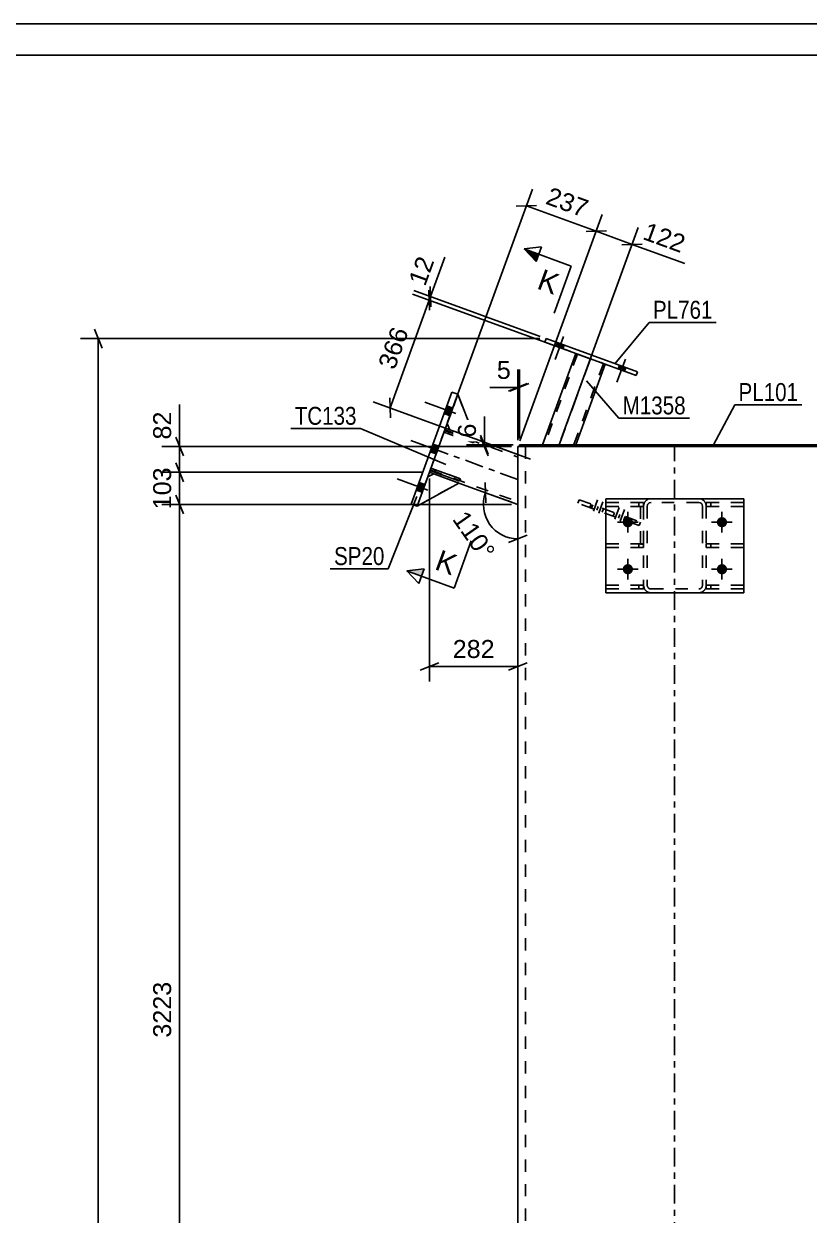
# Model space of a CAD drawing. Header units: millimetres. Extents: x 0 to 841, y 0 to 594.
# Drawn here: x 261.5 to 386.7, y 404 to 594 of the extents above; entities that cross this region are included whole.
import ezdxf

# ---------------------------------------------------------------- set-up
doc = ezdxf.new("R2010")
doc.units = ezdxf.units.MM
doc.linetypes.add('DXK_LINE_DOT2', pattern=[3.9198, 1.9599, -1.9599])
doc.linetypes.add('DXK_LINE_DOT3', pattern=[5.9187, 2.979, -0.9799, 0.9799, -0.9799])
doc.styles.add('Arial', font='ARIAL.TTF', dxfattribs={"height": 0.2})
doc.styles.add('Arial Narrow', font='ARIALN.TTF', dxfattribs={"height": 0.2})

# ---------------------------------------------------------------- blocks, each defined once
blk = doc.blocks.new('Unknown-284856987-1130')
at = {"color": 5, "linetype": 'Continuous'}
for p, q in [((841, 594), (0, 594)), ((836, 589), (5, 589))]:
    blk.add_line(p, q, dxfattribs=at)
blk = doc.blocks.new('Part-284856987-4813 - 4684')
at = {"color": 7, "linetype": 'DXK_LINE_DOT2'}
for p, q in [((329.03, 530.25), (330.74, 534.94)), ((330.74, 534.94), (333.47, 527.83)), ((329.48, 529.28), (329.03, 530.25)), ((333.47, 527.83), (329.48, 529.28))]:
    blk.add_line(p, q, dxfattribs=at)
blk = doc.blocks.new('Part-284856987-4752 - 4684')
at = {"color": 2, "linetype": 'Continuous'}
for p, q in [((340.3, 526.59), (340.3, 299.34)), ((340.3, 526.59), (340.55, 526.59)), ((341.68, 526.59), (342.7, 526.59)), ((342.7, 526.59), (388.92, 526.59))]:
    blk.add_line(p, q, dxfattribs=at)
at = {"color": 7, "linetype": 'DXK_LINE_DOT2'}
for p, q in [((340.48, 526.59), (341.68, 526.59)), ((341.5, 526.59), (341.5, 299.34))]:
    blk.add_line(p, q, dxfattribs=at)
at = {"color": 7, "linetype": 'DXK_LINE_DOT3'}
blk.add_line((365.3, 299.34), (365.3, 526.59), dxfattribs=at)
blk = doc.blocks.new('Part-284856987-4701 - 4684')
at = {"color": 7, "linetype": 'DXK_LINE_DOT2'}
for p, q in [((349.87, 517.55), (350.08, 518.11)), ((359.66, 513.98), (349.87, 517.55)), ((350.08, 518.11), (359.87, 514.55)), ((351.99, 517.41), (351.78, 516.85)), ((357.18, 514.88), (357.39, 515.45)), ((359.87, 514.55), (359.66, 513.98))]:
    blk.add_line(p, q, dxfattribs=at)
blk = doc.blocks.new('Part-284856987-4708 - 4684')
at = {"color": 2, "linetype": 'Continuous'}
for p, q in [((340.55, 526.89), (340.55, 526.59)), ((340.55, 526.89), (390.05, 526.89)), ((340.55, 526.59), (341.68, 526.59)), ((390.05, 526.59), (388.92, 526.59)), ((390.05, 526.89), (390.05, 526.59))]:
    blk.add_line(p, q, dxfattribs=at)
at = {"color": 7, "linetype": 'DXK_LINE_DOT2'}
blk.add_line((341.68, 526.59), (388.92, 526.59), dxfattribs=at)
blk = doc.blocks.new('Part-284856987-4709 - 4684')
at = {"color": 2, "linetype": 'Continuous'}
for p, q in [((344.8, 543.8), (344.59, 543.23)), ((344.8, 543.8), (359.36, 538.5)), ((344.59, 543.23), (359.16, 537.93)), ((359.36, 538.5), (359.16, 537.93))]:
    blk.add_line(p, q, dxfattribs=at)
blk = doc.blocks.new('Part-284856987-4712 - 4684')
at = {"color": 7, "linetype": 'DXK_LINE_DOT2'}
for p, q in [((360.34, 517.03), (359.84, 517.03)), ((359.84, 517.03), (359.84, 511.03)), ((360.34, 511.03), (360.34, 517.03)), ((359.84, 511.03), (360.34, 511.03))]:
    blk.add_line(p, q, dxfattribs=at)
blk = doc.blocks.new('Part-284856987-4727 - 4684')
at = {"color": 2, "linetype": 'Continuous'}
for p, q in [((349.53, 541.44), (344.23, 526.89)), ((354.22, 539.73), (349.55, 526.89))]:
    blk.add_line(p, q, dxfattribs=at)
at = {"color": 7, "linetype": 'DXK_LINE_DOT2'}
for p, q in [((349.53, 541.44), (349.53, 541.44)), ((349.53, 541.44), (349.53, 541.44)), ((349.53, 541.44), (349.53, 541.44)), ((349.57, 541.43), (349.53, 541.44)), ((349.53, 541.44), (349.57, 541.43)), ((349.69, 541.38), (349.57, 541.43)), ((349.57, 541.43), (349.69, 541.38)), ((349.81, 541.34), (344.55, 526.89)), ((353.94, 539.83), (349.23, 526.89)), ((349.83, 541.33), (349.69, 541.38)), ((349.69, 541.38), (349.87, 541.32)), ((349.81, 541.34), (349.81, 541.34)), ((349.81, 541.34), (349.83, 541.33)), ((349.83, 541.33), (349.81, 541.34)), ((349.83, 541.33), (353.94, 539.83)), ((349.83, 541.33), (349.89, 541.31)), ((349.89, 541.31), (349.83, 541.33)), ((349.87, 541.32), (353.88, 539.86)), ((349.89, 541.31), (353.77, 539.9)), ((349.89, 541.31), (349.98, 541.28)), ((349.98, 541.28), (353.86, 539.86)), ((353.86, 539.86), (353.77, 539.9)), ((353.86, 539.86), (353.92, 539.84)), ((353.92, 539.84), (353.86, 539.86)), ((353.88, 539.86), (354.06, 539.79)), ((353.92, 539.84), (353.94, 539.83)), ((353.94, 539.83), (353.92, 539.84)), ((353.94, 539.83), (353.94, 539.83)), ((354.06, 539.79), (353.94, 539.83)), ((354.06, 539.79), (354.18, 539.75)), ((354.18, 539.75), (354.06, 539.79)), ((354.18, 539.75), (354.22, 539.73)), ((354.22, 539.73), (354.18, 539.75)), ((354.22, 539.73), (354.22, 539.73)), ((354.22, 539.73), (354.22, 539.73)), ((354.22, 539.73), (354.22, 539.73)), ((344.23, 526.89), (349.55, 526.89))]:
    blk.add_line(p, q, dxfattribs=at)
at = {"color": 7, "linetype": 'DXK_LINE_DOT3'}
blk.add_line((351.88, 540.59), (346.89, 526.89), dxfattribs=at)
blk = doc.blocks.new('Part-284856987-4728 - 4684')
at = {"color": 7, "linetype": 'DXK_LINE_DOT2'}
for p, q in [((360.34, 517.65), (354.34, 517.65)), ((354.34, 517.65), (354.34, 517.05)), ((354.34, 517.05), (360.34, 517.05)), ((359.59, 517.05), (359.59, 517.65)), ((360.34, 517.05), (360.34, 517.65))]:
    blk.add_line(p, q, dxfattribs=at)
blk = doc.blocks.new('Part-284856987-4729 - 4684')
at = {"color": 7, "linetype": 'DXK_LINE_DOT2'}
for p, q in [((376.34, 504.5), (370.34, 504.5)), ((370.34, 504.5), (370.34, 503.9)), ((370.34, 503.9), (376.34, 503.9)), ((371.09, 503.9), (371.09, 504.5)), ((376.34, 503.9), (376.34, 504.5))]:
    blk.add_line(p, q, dxfattribs=at)
blk = doc.blocks.new('Part-284856987-4730 - 4684')
at = {"color": 7, "linetype": 'DXK_LINE_DOT2'}
for p, q in [((376.34, 511.08), (370.34, 511.08)), ((370.34, 511.08), (370.34, 510.48)), ((371.09, 510.48), (371.09, 511.08)), ((376.34, 510.48), (376.34, 511.08)), ((370.34, 510.48), (376.34, 510.48))]:
    blk.add_line(p, q, dxfattribs=at)
blk = doc.blocks.new('Part-284856987-4736 - 4684')
at = {"color": 7, "linetype": 'DXK_LINE_DOT2'}
for p, q in [((354.34, 504.5), (360.34, 504.5)), ((354.34, 503.9), (354.34, 504.5)), ((360.34, 503.9), (354.34, 503.9)), ((359.59, 503.9), (359.59, 504.5)), ((360.34, 504.5), (360.34, 503.9))]:
    blk.add_line(p, q, dxfattribs=at)
blk = doc.blocks.new('Part-284856987-4737 - 4684')
at = {"color": 7, "linetype": 'DXK_LINE_DOT2'}
for p, q in [((354.34, 511.08), (360.34, 511.08)), ((354.34, 510.48), (354.34, 511.08)), ((359.59, 510.48), (359.59, 511.08)), ((360.34, 511.08), (360.34, 510.48)), ((360.34, 510.48), (354.34, 510.48))]:
    blk.add_line(p, q, dxfattribs=at)
blk = doc.blocks.new('Part-284856987-4738 - 4684')
at = {"color": 7, "linetype": 'DXK_LINE_DOT2'}
for p, q in [((354.34, 517.65), (360.34, 517.65)), ((354.34, 517.05), (354.34, 517.65)), ((360.34, 517.05), (354.34, 517.05)), ((359.59, 517.05), (359.59, 517.65)), ((360.34, 517.65), (360.34, 517.05))]:
    blk.add_line(p, q, dxfattribs=at)
blk = doc.blocks.new('Part-284856987-4868 - 4684')
at = {"color": 7, "linetype": 'DXK_LINE_DOT2'}
for p, q in [((325.95, 521.79), (324.24, 517.09)), ((324.24, 517.09), (330.9, 520.78)), ((326.91, 522.24), (325.95, 521.79)), ((330.9, 520.78), (326.91, 522.24))]:
    blk.add_line(p, q, dxfattribs=at)
blk = doc.blocks.new('Part-284856987-4739 - 4684')
at = {"color": 7, "linetype": 'DXK_LINE_DOT2'}
for p, q in [((370.34, 503.9), (370.34, 504.5)), ((370.34, 504.5), (376.34, 504.5)), ((376.34, 503.9), (370.34, 503.9)), ((371.09, 503.9), (371.09, 504.5)), ((376.34, 504.5), (376.34, 503.9))]:
    blk.add_line(p, q, dxfattribs=at)
blk = doc.blocks.new('Part-284856987-4740 - 4684')
at = {"color": 7, "linetype": 'DXK_LINE_DOT2'}
for p, q in [((370.34, 510.48), (370.34, 511.08)), ((370.34, 511.08), (376.34, 511.08)), ((371.09, 510.48), (371.09, 511.08)), ((376.34, 511.08), (376.34, 510.48)), ((376.34, 510.48), (370.34, 510.48))]:
    blk.add_line(p, q, dxfattribs=at)
blk = doc.blocks.new('Part-284856987-4741 - 4684')
at = {"color": 7, "linetype": 'DXK_LINE_DOT2'}
for p, q in [((360.34, 504.5), (354.34, 504.5)), ((354.34, 504.5), (354.34, 503.9)), ((354.34, 503.9), (360.34, 503.9)), ((359.59, 503.9), (359.59, 504.5)), ((360.34, 503.9), (360.34, 504.5))]:
    blk.add_line(p, q, dxfattribs=at)
blk = doc.blocks.new('Part-284856987-4742 - 4684')
at = {"color": 7, "linetype": 'DXK_LINE_DOT2'}
for p, q in [((360.34, 511.08), (354.34, 511.08)), ((354.34, 511.08), (354.34, 510.48)), ((359.59, 510.48), (359.59, 511.08)), ((360.34, 510.48), (360.34, 511.08)), ((354.34, 510.48), (360.34, 510.48))]:
    blk.add_line(p, q, dxfattribs=at)
blk = doc.blocks.new('Part-284856987-4781 - 4684')
at = {"color": 2, "linetype": 'Continuous'}
for p, q in [((323.3, 517.43), (329.8, 535.29)), ((330.74, 534.94), (324.24, 517.09)), ((329.8, 535.29), (330.74, 534.94)), ((324.24, 517.09), (323.3, 517.43))]:
    blk.add_line(p, q, dxfattribs=at)
blk = doc.blocks.new('Part-284856987-4814 - 4684')
at = {"color": 7, "linetype": 'DXK_LINE_DOT2'}
blk.add_line((330.74, 534.94), (329.03, 530.25), dxfattribs=at)
at = {"color": 2, "linetype": 'Continuous'}
for p, q in [((330.74, 534.94), (333.47, 527.83)), ((329.48, 529.28), (329.03, 530.25)), ((333.47, 527.83), (329.48, 529.28))]:
    blk.add_line(p, q, dxfattribs=at)
blk = doc.blocks.new('Part-284856987-4815 - 4684')
at = {"color": 7, "linetype": 'DXK_LINE_DOT2'}
for p, q in [((326.45, 523.15), (326.31, 522.78)), ((326.31, 522.78), (331.01, 521.06)), ((331.14, 521.44), (326.45, 523.15)), ((327.15, 522.89), (327.01, 522.52)), ((331.01, 521.06), (331.14, 521.44))]:
    blk.add_line(p, q, dxfattribs=at)
blk = doc.blocks.new('Part-284856987-4816 - 4684')
at = {"color": 7, "linetype": 'DXK_LINE_DOT2'}
for p, q in [((328.67, 529.26), (328.53, 528.88)), ((328.53, 528.88), (333.23, 527.17)), ((333.37, 527.55), (328.67, 529.26)), ((329.37, 529), (329.24, 528.63)), ((333.23, 527.17), (333.37, 527.55))]:
    blk.add_line(p, q, dxfattribs=at)
blk = doc.blocks.new('Part-284856987-4817 - 4684')
at = {"color": 2, "linetype": 'Continuous'}
for p, q in [((326.31, 522.78), (326.45, 523.15)), ((331.01, 521.06), (326.31, 522.78)), ((326.45, 523.15), (331.14, 521.44)), ((331.14, 521.44), (331.01, 521.06))]:
    blk.add_line(p, q, dxfattribs=at)
at = {"color": 7, "linetype": 'DXK_LINE_DOT2'}
blk.add_line((327.01, 522.52), (327.15, 522.89), dxfattribs=at)
blk = doc.blocks.new('Part-284856987-4818 - 4684')
at = {"color": 2, "linetype": 'Continuous'}
for p, q in [((328.53, 528.88), (328.67, 529.26)), ((333.23, 527.17), (328.53, 528.88)), ((328.67, 529.26), (333.37, 527.55)), ((333.37, 527.55), (333.23, 527.17))]:
    blk.add_line(p, q, dxfattribs=at)
at = {"color": 7, "linetype": 'DXK_LINE_DOT2'}
blk.add_line((329.24, 528.63), (329.37, 529), dxfattribs=at)
blk = doc.blocks.new('Bolt-284856987-4820 - 4684')
at = {"linetype": 'Continuous'}
for points in [[(347.66, 542.75), (346.63, 543.13), (346.42, 542.57), (347.46, 542.19)], [(357.53, 539.16), (356.5, 539.54), (356.29, 538.98), (357.32, 538.6)]]:
    blk.add_hatch(color=1, dxfattribs=at).paths.add_polyline_path(points)
at = {"color": 1, "linetype": 'Continuous'}
for p, q in [((347.57, 544.12), (346.24, 540.45)), ((346.63, 543.13), (346.42, 542.57)), ((347.66, 542.75), (347.46, 542.19)), ((357.44, 540.53), (356.11, 536.86)), ((356.5, 539.54), (356.29, 538.98)), ((357.53, 539.16), (357.32, 538.6))]:
    blk.add_line(p, q, dxfattribs=at)
blk = doc.blocks.new('Bolt-284856987-4822 - 4684')
at = {"linetype": 'Continuous'}
for points in [[(347.66, 542.75), (346.63, 543.13), (346.42, 542.57), (347.46, 542.19)], [(357.53, 539.16), (356.5, 539.54), (356.29, 538.98), (357.32, 538.6)]]:
    blk.add_hatch(color=1, dxfattribs=at).paths.add_polyline_path(points)
at = {"color": 1, "linetype": 'Continuous'}
for p, q in [((347.57, 544.12), (346.24, 540.45)), ((346.63, 543.13), (346.42, 542.57)), ((347.66, 542.75), (347.46, 542.19)), ((357.44, 540.53), (356.11, 536.86)), ((356.5, 539.54), (356.29, 538.98)), ((357.53, 539.16), (357.32, 538.6))]:
    blk.add_line(p, q, dxfattribs=at)
blk = doc.blocks.new('Bolt-284856987-4823 - 4684')
at = {"color": 1, "linetype": 'DXK_LINE_DOT2'}
for p, q in [((353.01, 518.11), (351.73, 514.58)), ((352.25, 517.32), (352.04, 516.76)), ((353.86, 517.8), (352.58, 514.27)), ((353.1, 517.01), (352.89, 516.45)), ((353.09, 517.01), (352.89, 516.45)), ((356.46, 516.85), (355.17, 513.33)), ((353.94, 516.7), (353.74, 516.14)), ((355.69, 516.07), (355.49, 515.5)), ((357.31, 516.54), (356.02, 513.02)), ((356.54, 515.76), (356.33, 515.19)), ((356.54, 515.76), (356.34, 515.19)), ((357.39, 515.45), (357.18, 514.89))]:
    blk.add_line(p, q, dxfattribs=at)
blk = doc.blocks.new('Bolt-284856987-4825 - 4684')
at = {"color": 1, "linetype": 'Continuous'}
for p, q in [((357.84, 516.18), (357.84, 515.08)), ((372.84, 516.18), (372.84, 515.08)), ((356.19, 514.53), (357.29, 514.53)), ((357.84, 512.88), (357.84, 513.97)), ((359.49, 514.53), (358.39, 514.53)), ((371.19, 514.53), (372.29, 514.53)), ((372.84, 512.88), (372.84, 513.97)), ((374.49, 514.53), (373.39, 514.53)), ((357.84, 508.68), (357.84, 507.58)), ((372.84, 508.68), (372.84, 507.58)), ((356.19, 507.03), (357.29, 507.03)), ((357.84, 505.38), (357.84, 506.47)), ((359.49, 507.03), (358.39, 507.03)), ((371.19, 507.03), (372.29, 507.03)), ((372.84, 505.38), (372.84, 506.47)), ((374.49, 507.03), (373.39, 507.03))]:
    blk.add_line(p, q, dxfattribs=at)
blk = doc.blocks.new('Bolt-284856987-4828 - 4684')
at = {"linetype": 'Continuous'}
for points in [[(329.49, 531.51), (329.93, 532.74), (328.99, 533.08), (328.55, 531.86)], [(329.49, 531.51), (329.93, 532.74), (328.99, 533.08), (328.55, 531.86)], [(329.49, 531.51), (329.93, 532.74), (328.99, 533.08), (328.55, 531.86)], [(327.27, 525.41), (327.71, 526.63), (326.77, 526.97), (326.33, 525.75)], [(327.27, 525.41), (327.71, 526.63), (326.77, 526.97), (326.33, 525.75)], [(325.04, 519.3), (325.49, 520.52), (324.55, 520.86), (324.1, 519.64)], [(325.04, 519.3), (325.49, 520.52), (324.55, 520.86), (324.1, 519.64)], [(325.04, 519.3), (325.49, 520.52), (324.55, 520.86), (324.1, 519.64)]]:
    blk.add_hatch(color=1, dxfattribs=at).paths.add_polyline_path(points)
at = {"color": 1, "linetype": 'Continuous'}
for p, q in [((330.42, 531.87), (325.48, 533.66)), ((330.42, 531.87), (325.48, 533.66)), ((330.42, 531.87), (325.48, 533.66)), ((329.93, 532.74), (328.99, 533.08)), ((329.93, 532.74), (328.99, 533.08)), ((329.93, 532.74), (328.99, 533.08)), ((329.49, 531.51), (328.55, 531.86)), ((329.49, 531.51), (328.55, 531.86)), ((329.49, 531.51), (328.55, 531.86)), ((328.19, 525.76), (323.26, 527.56)), ((328.19, 525.76), (323.26, 527.56)), ((327.71, 526.63), (326.77, 526.97)), ((327.71, 526.63), (326.77, 526.97)), ((327.27, 525.41), (326.33, 525.75)), ((327.27, 525.41), (326.33, 525.75)), ((325.97, 519.65), (321.04, 521.45)), ((325.97, 519.65), (321.04, 521.45)), ((325.97, 519.65), (321.04, 521.45)), ((325.49, 520.52), (324.55, 520.86)), ((325.49, 520.52), (324.55, 520.86)), ((325.49, 520.52), (324.55, 520.86)), ((325.04, 519.3), (324.1, 519.64)), ((325.04, 519.3), (324.1, 519.64)), ((325.04, 519.3), (324.1, 519.64))]:
    blk.add_line(p, q, dxfattribs=at)
blk = doc.blocks.new('Bolt-284856987-4835 - 4684')
at = {"linetype": 'Continuous'}
for points in [[(357.02, 514.53, -1), (358.67, 514.53, -1)], [(372.02, 514.53, -1), (373.67, 514.53, -1)], [(357.02, 507.03, -1), (358.67, 507.03, -1)], [(372.02, 507.03, -1), (373.67, 507.03, -1)]]:
    blk.add_hatch(color=1, dxfattribs=at).paths.add_polyline_path(points)
at = {"color": 1, "linetype": 'Continuous'}
for p, q in [((357.84, 512.88), (357.84, 516.18)), ((372.84, 512.88), (372.84, 516.18)), ((356.19, 514.53), (359.49, 514.53)), ((371.19, 514.53), (374.49, 514.53)), ((357.84, 505.38), (357.84, 508.68)), ((372.84, 505.38), (372.84, 508.68)), ((356.19, 507.03), (359.49, 507.03)), ((371.19, 507.03), (374.49, 507.03))]:
    blk.add_line(p, q, dxfattribs=at)
blk = doc.blocks.new('Part-284856987-4844 - 4684')
at = {"color": 7, "linetype": 'DXK_LINE_DOT2'}
for p, q in [((354.34, 503.28), (354.34, 518.28)), ((376.34, 518.28), (354.34, 518.28)), ((376.34, 503.28), (376.34, 518.28)), ((376.34, 503.28), (354.34, 503.28))]:
    blk.add_line(p, q, dxfattribs=at)
blk = doc.blocks.new('Part-284856987-4845 - 4684')
at = {"color": 7, "linetype": 'DXK_LINE_DOT2'}
for p, q in [((360.43, 517.53), (360.34, 517.08)), ((360.34, 517.08), (360.43, 517.53)), ((360.34, 517.08), (360.34, 504.48)), ((360.94, 517.08), (360.99, 517.3)), ((360.99, 517.3), (360.94, 517.08)), ((360.94, 517.08), (360.94, 504.48)), ((361.54, 518.28), (361.08, 518.18)), ((361.08, 518.18), (361.54, 518.28)), ((361.31, 517.63), (361.54, 517.68)), ((361.54, 517.68), (361.31, 517.63)), ((369.14, 518.28), (361.54, 518.28)), ((369.14, 517.68), (361.54, 517.68)), ((369.6, 518.18), (369.14, 518.28)), ((369.14, 518.28), (369.6, 518.18)), ((369.14, 517.68), (369.37, 517.63)), ((369.37, 517.63), (369.14, 517.68)), ((369.7, 517.3), (369.74, 517.08)), ((369.74, 517.08), (369.7, 517.3)), ((369.74, 517.08), (369.74, 504.48)), ((370.34, 517.08), (370.25, 517.53)), ((370.25, 517.53), (370.34, 517.08)), ((370.34, 517.08), (370.34, 504.48)), ((360.34, 504.48), (360.43, 504.02)), ((360.43, 504.02), (360.34, 504.48)), ((360.99, 504.25), (360.94, 504.48)), ((360.94, 504.48), (360.99, 504.25)), ((361.54, 503.88), (361.31, 503.92)), ((361.31, 503.92), (361.54, 503.88)), ((361.54, 503.88), (369.14, 503.88)), ((369.37, 503.92), (369.14, 503.88)), ((369.14, 503.88), (369.37, 503.92)), ((369.74, 504.48), (369.7, 504.25)), ((369.7, 504.25), (369.74, 504.48)), ((370.25, 504.02), (370.34, 504.48)), ((370.34, 504.48), (370.25, 504.02)), ((361.08, 503.37), (361.54, 503.28)), ((361.54, 503.28), (361.08, 503.37)), ((369.14, 503.28), (361.54, 503.28)), ((369.14, 503.28), (369.6, 503.37)), ((369.6, 503.37), (369.14, 503.28))]:
    blk.add_line(p, q, dxfattribs=at)
at = {"color": 7, "linetype": 'DXK_LINE_DOT3'}
blk.add_line((365.34, 510.78), (365.34, 510.78), dxfattribs=at)
at = {"color": 7, "linetype": 'DXK_LINE_DOT2'}
for centre, radius, start, end in [((361.54, 517.08), 1.2, 112.5, 157.5), ((361.54, 517.08), 1.2, 112.5, 157.5), ((361.54, 517.08), 0.6, 112.5, 157.5), ((361.54, 517.08), 0.6, 112.5, 157.5), ((369.14, 517.08), 0.6, 22.5, 67.5), ((369.14, 517.08), 0.6, 22.5, 67.5), ((369.14, 517.08), 1.2, 22.5, 67.5), ((369.14, 517.08), 1.2, 22.5, 67.5), ((361.54, 504.48), 1.2, 202.5, 247.5), ((361.54, 504.48), 1.2, 202.5, 247.5), ((361.54, 504.48), 0.6, 202.5, 247.5), ((361.54, 504.48), 0.6, 202.5, 247.5), ((369.14, 504.48), 0.6, 292.5, 337.5), ((369.14, 504.48), 0.6, 292.5, 337.5), ((369.14, 504.48), 1.2, 292.5, 337.5), ((369.14, 504.48), 1.2, 292.5, 337.5)]:
    blk.add_arc(centre, radius, start, end, dxfattribs=at)
blk = doc.blocks.new('Part-284856987-4851 - 4684')
at = {"color": 7, "linetype": 'DXK_LINE_DOT2'}
for p, q in [((328.77, 529.54), (326.21, 522.49)), ((328.63, 529.16), (340.3, 524.92)), ((329.48, 529.28), (333.47, 527.83)), ((340.3, 525.34), (340.3, 517.36)), ((326.34, 522.87), (340.3, 517.79)), ((326.91, 522.24), (330.9, 520.78))]:
    blk.add_line(p, q, dxfattribs=at)
at = {"color": 2, "linetype": 'Continuous'}
for p, q in [((328.77, 529.54), (329.48, 529.28)), ((333.47, 527.83), (340.3, 525.34)), ((326.21, 522.49), (326.91, 522.24)), ((330.9, 520.78), (340.3, 517.36))]:
    blk.add_line(p, q, dxfattribs=at)
at = {"color": 7, "linetype": 'DXK_LINE_DOT3'}
blk.add_line((340.3, 521.35), (327.49, 526.02), dxfattribs=at)
blk = doc.blocks.new('Part-284856987-4862 - 4684')
at = {"color": 7, "linetype": 'DXK_LINE_DOT2'}
for p, q in [((360.43, 517.53), (360.34, 517.08)), ((360.34, 517.08), (360.43, 517.53)), ((360.34, 517.08), (360.34, 504.48)), ((360.94, 517.08), (360.99, 517.3)), ((360.99, 517.3), (360.94, 517.08)), ((360.94, 517.08), (360.94, 504.48)), ((361.54, 518.28), (361.08, 518.18)), ((361.08, 518.18), (361.54, 518.28)), ((361.31, 517.63), (361.54, 517.68)), ((361.54, 517.68), (361.31, 517.63)), ((369.14, 518.28), (361.54, 518.28)), ((369.14, 517.68), (361.54, 517.68)), ((369.6, 518.18), (369.14, 518.28)), ((369.14, 518.28), (369.6, 518.18)), ((369.14, 517.68), (369.37, 517.63)), ((369.37, 517.63), (369.14, 517.68)), ((369.7, 517.3), (369.74, 517.08)), ((369.74, 517.08), (369.7, 517.3)), ((369.74, 517.08), (369.74, 504.48)), ((370.34, 517.08), (370.25, 517.53)), ((370.25, 517.53), (370.34, 517.08)), ((370.34, 517.08), (370.34, 504.48)), ((360.34, 504.48), (360.43, 504.02)), ((360.43, 504.02), (360.34, 504.48)), ((360.99, 504.25), (360.94, 504.48)), ((360.94, 504.48), (360.99, 504.25)), ((361.54, 503.88), (361.31, 503.92)), ((361.31, 503.92), (361.54, 503.88)), ((361.54, 503.88), (369.14, 503.88)), ((369.37, 503.92), (369.14, 503.88)), ((369.14, 503.88), (369.37, 503.92)), ((369.74, 504.48), (369.7, 504.25)), ((369.7, 504.25), (369.74, 504.48)), ((370.25, 504.02), (370.34, 504.48)), ((370.34, 504.48), (370.25, 504.02)), ((361.08, 503.37), (361.54, 503.28)), ((361.54, 503.28), (361.08, 503.37)), ((369.14, 503.28), (361.54, 503.28)), ((369.14, 503.28), (369.6, 503.37)), ((369.6, 503.37), (369.14, 503.28))]:
    blk.add_line(p, q, dxfattribs=at)
at = {"color": 7, "linetype": 'DXK_LINE_DOT3'}
blk.add_line((365.34, 510.78), (365.34, 510.78), dxfattribs=at)
at = {"color": 7, "linetype": 'DXK_LINE_DOT2'}
for centre, radius, start, end in [((361.54, 517.08), 1.2, 112.5, 157.5), ((361.54, 517.08), 1.2, 112.5, 157.5), ((361.54, 517.08), 0.6, 112.5, 157.5), ((361.54, 517.08), 0.6, 112.5, 157.5), ((369.14, 517.08), 0.6, 22.5, 67.5), ((369.14, 517.08), 0.6, 22.5, 67.5), ((369.14, 517.08), 1.2, 22.5, 67.5), ((369.14, 517.08), 1.2, 22.5, 67.5), ((361.54, 504.48), 1.2, 202.5, 247.5), ((361.54, 504.48), 1.2, 202.5, 247.5), ((361.54, 504.48), 0.6, 202.5, 247.5), ((361.54, 504.48), 0.6, 202.5, 247.5), ((369.14, 504.48), 0.6, 292.5, 337.5), ((369.14, 504.48), 0.6, 292.5, 337.5), ((369.14, 504.48), 1.2, 292.5, 337.5), ((369.14, 504.48), 1.2, 292.5, 337.5)]:
    blk.add_arc(centre, radius, start, end, dxfattribs=at)
blk = doc.blocks.new('Part-284856987-4864 - 4684')
at = {"color": 2, "linetype": 'Continuous'}
for p, q in [((354.34, 503.28), (354.34, 518.28)), ((354.34, 518.28), (376.34, 518.28)), ((376.34, 518.28), (376.34, 503.28)), ((376.34, 503.28), (354.34, 503.28))]:
    blk.add_line(p, q, dxfattribs=at)
blk = doc.blocks.new('Part-284856987-4866 - 4684')
at = {"color": 7, "linetype": 'DXK_LINE_DOT2'}
for p, q in [((370.34, 517.05), (370.34, 517.65)), ((370.34, 517.65), (376.34, 517.65)), ((376.34, 517.05), (370.34, 517.05)), ((371.09, 517.05), (371.09, 517.65)), ((376.34, 517.65), (376.34, 517.05))]:
    blk.add_line(p, q, dxfattribs=at)
blk = doc.blocks.new('Part-284856987-4867 - 4684')
at = {"color": 7, "linetype": 'DXK_LINE_DOT2'}
for p, q in [((376.34, 517.65), (370.34, 517.65)), ((370.34, 517.65), (370.34, 517.05)), ((370.34, 517.05), (376.34, 517.05)), ((371.09, 517.05), (371.09, 517.65)), ((376.34, 517.05), (376.34, 517.65))]:
    blk.add_line(p, q, dxfattribs=at)
blk = doc.blocks.new('Part-284856987-4869 - 4684')
at = {"color": 7, "linetype": 'DXK_LINE_DOT2'}
blk.add_line((325.95, 521.79), (324.24, 517.09), dxfattribs=at)
at = {"color": 2, "linetype": 'Continuous'}
for p, q in [((330.9, 520.78), (324.24, 517.09)), ((326.91, 522.24), (325.95, 521.79)), ((330.9, 520.78), (326.91, 522.24))]:
    blk.add_line(p, q, dxfattribs=at)
blk = doc.blocks.new('StraightDimension-284856987-12629 - 4684')
at = {"color": 7, "linetype": 'Continuous'}
for p, q in [((329.11, 530.48), (342.64, 567.64)), ((340.05, 564.92), (343.28, 565.02)), ((341.67, 564.97), (352.79, 560.92)), ((340.64, 527.53), (353.77, 563.59)), ((354.41, 560.97), (351.18, 560.86))]:
    blk.add_line(p, q, dxfattribs=at)
at = {"color": 0}
blk.add_wipeout([(351.18, 562.3), (352.62, 566.25), (345.22, 568.94), (343.79, 564.99)], dxfattribs=at)
at = {"color": 3, "style": 'Arial'}
blk.add_text('237', height=2.865, rotation=-20.002, dxfattribs=at).set_placement((344.56, 565.35))
blk = doc.blocks.new('StraightDimension-284856987-4948 - 4684')
at = {"color": 7, "linetype": 'Continuous'}
for p, q in [((334.37, 528.39), (335.57, 525.39)), ((339.55, 526.89), (332.12, 526.89)), ((339.3, 526.59), (332.12, 526.59)), ((335.57, 525.09), (334.37, 528.09)), ((334.97, 526.59), (334.97, 526.89))]:
    blk.add_line(p, q, dxfattribs=at)
at = {"color": 0}
blk.add_wipeout([(334.22, 530.84), (330.02, 530.84), (330.02, 527.42), (334.22, 527.42)], dxfattribs=at)
at = {"color": 7, "linetype": 'Continuous'}
blk.add_line((334.97, 526.89), (334.97, 531.37), dxfattribs=at)
blk.add_line((334.97, 526.89), (334.97, 531.37), dxfattribs=at)
at = {"color": 3, "style": 'Arial'}
blk.add_text('6', height=2.87, rotation=90.0002, dxfattribs=at).set_placement((333.62, 528.02))
blk = doc.blocks.new('StraightDimension-284856987-12362 - 4684')
at = {"color": 7, "linetype": 'Continuous'}
for p, q in [((348.59, 541.78), (323.5, 550.91)), ((326.23, 548.33), (326.13, 551.55)), ((319.93, 532.76), (326.18, 549.94)), ((319.87, 534.38), (319.98, 531.15)), ((342.33, 524.6), (317.25, 533.74))]:
    blk.add_line(p, q, dxfattribs=at)
at = {"color": 0}
blk.add_wipeout([(323.69, 545.3), (319.75, 546.74), (317.05, 539.35), (321, 537.91)], dxfattribs=at)
at = {"color": 3, "style": 'Arial'}
blk.add_text('366', height=2.865, rotation=69.9983, dxfattribs=at).set_placement((320.64, 538.68))
blk = doc.blocks.new('StraightDimension-284856987-12361 - 4684')
at = {"color": 7, "linetype": 'Continuous'}
for p, q in [((348.59, 541.78), (323.5, 550.91)), ((343.86, 544.14), (323.7, 551.48)), ((326.23, 548.33), (326.13, 551.55)), ((326.33, 552.12), (326.43, 548.89)), ((326.18, 549.94), (326.38, 550.5))]:
    blk.add_line(p, q, dxfattribs=at)
at = {"color": 0}
blk.add_wipeout([(327.79, 556.56), (323.84, 557.99), (321.91, 552.69), (325.86, 551.25)], dxfattribs=at)
at = {"color": 7, "linetype": 'Continuous'}
blk.add_line((326.38, 550.5), (328.67, 556.79), dxfattribs=at)
blk.add_line((326.38, 550.5), (328.67, 556.79), dxfattribs=at)
at = {"color": 3, "style": 'Arial'}
blk.add_text('12', height=2.865, rotation=69.9983, dxfattribs=at).set_placement((325.5, 552.02))
blk = doc.blocks.new('StraightDimension-284856987-8388 - 4684')
at = {"color": 7, "linetype": 'Continuous'}
for p, q in [((325.21, 522.49), (283.52, 522.49)), ((285.77, 523.99), (286.97, 520.99)), ((286.37, 517.36), (286.37, 522.49)), ((286.97, 515.86), (285.77, 518.86)), ((339.3, 517.36), (283.52, 517.36))]:
    blk.add_line(p, q, dxfattribs=at)
at = {"color": 0}
blk.add_wipeout([(285.62, 523.86), (281.42, 523.86), (281.42, 515.99), (285.62, 515.99)], dxfattribs=at)
at = {"color": 3, "style": 'Arial'}
blk.add_text('103', height=2.865, rotation=90.0002, dxfattribs=at).set_placement((285.02, 516.59))
blk = doc.blocks.new('StraightDimension-284856987-4955 - 4684')
at = {"color": 7, "linetype": 'Continuous'}
for p, q in [((274.01, 542.3), (272.81, 545.3)), ((343.8, 543.8), (270.56, 543.8)), ((273.41, 244.24), (273.41, 543.8))]:
    blk.add_line(p, q, dxfattribs=at)
blk = doc.blocks.new('AngleDimension-284856987-4975 - 4684')
at = {"color": 7, "linetype": 'Continuous'}
for p, q in [((335.09, 520.85), (335.2, 517.62)), ((339.36, 517.7), (335.15, 519.24)), ((335.15, 519.24), (340.3, 517.36)), ((340.3, 511.88), (340.3, 517.36)), ((341.8, 512.48), (338.8, 511.28))]:
    blk.add_line(p, q, dxfattribs=at)
blk.add_arc((340.3, 517.36), 5.49, 160, 270, dxfattribs=at)
at = {"color": 0}
blk.add_wipeout([(334.35, 507.41), (337.79, 509.82), (332.35, 517.58), (328.91, 515.17)], dxfattribs=at)
at = {"color": 3, "style": 'Arial'}
blk.add_text('110°', height=2.865, rotation=-54.9982, dxfattribs=at).set_placement((329.75, 515.02))
blk = doc.blocks.new('StraightDimension-284856987-5240 - 4684')
at = {"color": 7, "linetype": 'Continuous'}
for p, q in [((340.3, 527.59), (340.3, 538.88)), ((340.55, 527.89), (340.55, 538.88)), ((338.8, 535.43), (341.8, 536.63)), ((342.05, 536.63), (339.05, 535.43)), ((340.3, 536.03), (340.55, 536.03))]:
    blk.add_line(p, q, dxfattribs=at)
at = {"color": 0}
blk.add_wipeout([(339.78, 536.78), (339.78, 540.98), (336.35, 540.98), (336.35, 536.78)], dxfattribs=at)
at = {"color": 7, "linetype": 'Continuous'}
blk.add_line((340.3, 536.03), (335.83, 536.03), dxfattribs=at)
blk.add_line((340.3, 536.03), (335.83, 536.03), dxfattribs=at)
at = {"color": 3, "style": 'Arial'}
blk.add_text('5', height=2.87, dxfattribs=at).set_placement((336.95, 537.38))
blk = doc.blocks.new('StraightDimension-284856987-8387 - 4684')
at = {"color": 7, "linetype": 'Continuous'}
for p, q in [((339.3, 526.59), (283.52, 526.59)), ((285.77, 528.09), (286.97, 525.09)), ((286.37, 522.49), (286.37, 526.59)), ((325.21, 522.49), (283.52, 522.49)), ((286.97, 520.99), (285.77, 523.99))]:
    blk.add_line(p, q, dxfattribs=at)
at = {"color": 0}
blk.add_wipeout([(285.62, 532.77), (281.42, 532.77), (281.42, 527.12), (285.62, 527.12)], dxfattribs=at)
at = {"color": 7, "linetype": 'Continuous'}
blk.add_line((286.37, 526.59), (286.37, 533.29), dxfattribs=at)
blk.add_line((286.37, 526.59), (286.37, 533.29), dxfattribs=at)
at = {"color": 3, "style": 'Arial'}
blk.add_text('82', height=2.865, rotation=90.0002, dxfattribs=at).set_placement((285.02, 527.72))
blk = doc.blocks.new('StraightDimension-284856987-8389 - 4684')
at = {"color": 7, "linetype": 'Continuous'}
for p, q in [((286.97, 515.86), (285.77, 518.86)), ((339.3, 517.36), (283.52, 517.36)), ((286.37, 356.22), (286.37, 517.36)), ((285.77, 357.72), (286.97, 354.72)), ((325.21, 356.22), (283.52, 356.22))]:
    blk.add_line(p, q, dxfattribs=at)
at = {"color": 0}
blk.add_wipeout([(285.62, 441.84), (281.42, 441.84), (281.42, 431.74), (285.62, 431.74)], dxfattribs=at)
at = {"color": 3, "style": 'Arial'}
blk.add_text('3223', height=2.865, rotation=90.0002, dxfattribs=at).set_placement((285.02, 432.34))
blk = doc.blocks.new('StraightDimension-284856987-12628 - 4684')
at = {"color": 7, "linetype": 'Continuous'}
for p, q in [((340.64, 527.53), (353.77, 563.59)), ((347.23, 527.83), (359.49, 561.51)), ((351.18, 560.86), (354.41, 560.97)), ((352.79, 560.92), (358.52, 558.83)), ((360.13, 558.88), (356.9, 558.78))]:
    blk.add_line(p, q, dxfattribs=at)
at = {"color": 0}
blk.add_wipeout([(366.66, 556.67), (368.1, 560.61), (360.7, 563.3), (359.27, 559.36)], dxfattribs=at)
at = {"color": 7, "linetype": 'Continuous'}
blk.add_line((358.52, 558.83), (366.9, 555.78), dxfattribs=at)
blk.add_line((358.52, 558.83), (366.9, 555.78), dxfattribs=at)
at = {"color": 3, "style": 'Arial'}
blk.add_text('122', height=2.865, rotation=-20.002, dxfattribs=at).set_placement((360.04, 559.72))
blk = doc.blocks.new('StraightDimension-284856987-15673 - 4684')
at = {"color": 7, "linetype": 'Continuous'}
for p, q in [((326.21, 521.49), (326.21, 489.13)), ((340.3, 516.36), (340.3, 489.13)), ((327.71, 492.13), (324.71, 490.93)), ((338.8, 490.93), (341.8, 492.13)), ((326.21, 491.53), (340.3, 491.53))]:
    blk.add_line(p, q, dxfattribs=at)
at = {"color": 0}
blk.add_wipeout([(337.19, 492.28), (337.19, 496.48), (329.32, 496.48), (329.32, 492.28)], dxfattribs=at)
at = {"color": 3, "style": 'Arial'}
blk.add_text('282', height=2.865, dxfattribs=at).set_placement((329.92, 492.88))
blk = doc.blocks.new('Mark-284856987-4704 - 4684')
at = {"color": 0}
blk.add_wipeout([(385, 533.85), (385, 536.85), (375.49, 536.85), (375.49, 533.85)], dxfattribs=at)
blk.add_wipeout([(385, 533.85), (385, 536.85), (375.49, 536.85), (375.49, 533.85)], dxfattribs=at)
at = {"color": 30, "linetype": 'Continuous'}
for p, q in [((371.52, 526.89), (374.89, 533.25)), ((374.89, 533.25), (385.6, 533.25))]:
    blk.add_line(p, q, dxfattribs=at)
at = {"color": 3, "style": 'Arial Narrow'}
blk.add_text('PL101', height=2.863, dxfattribs=at).set_placement((375.49, 533.85))
blk = doc.blocks.new('Mark-284856987-4723 - 4684')
at = {"color": 0}
blk.add_wipeout([(367.07, 531.72), (367.07, 534.72), (357.02, 534.72), (357.02, 531.72)], dxfattribs=at)
blk.add_wipeout([(367.07, 531.72), (367.07, 534.72), (357.02, 534.72), (357.02, 531.72)], dxfattribs=at)
at = {"color": 30, "linetype": 'Continuous'}
for p, q in [((351.24, 537.09), (356.42, 531.12)), ((356.42, 531.12), (367.67, 531.12))]:
    blk.add_line(p, q, dxfattribs=at)
at = {"color": 3, "style": 'Arial Narrow'}
blk.add_text('M1358', height=2.863, dxfattribs=at).set_placement((357.02, 531.72))
blk = doc.blocks.new('Mark-284856987-4777 - 4684')
at = {"color": 0}
blk.add_wipeout([(319.04, 507.7), (319.04, 510.7), (311, 510.7), (311, 507.7)], dxfattribs=at)
blk.add_wipeout([(319.04, 507.7), (319.04, 510.7), (311, 510.7), (311, 507.7)], dxfattribs=at)
at = {"color": 30, "linetype": 'Continuous'}
for p in [(324.17, 518.63), (310.4, 507.1)]:
    blk.add_line(p, (319.64, 507.1), dxfattribs=at)
at = {"color": 3, "style": 'Arial Narrow'}
blk.add_text('SP20', height=2.863, dxfattribs=at).set_placement((311, 507.7))
blk = doc.blocks.new('Mark-284856987-4847 - 4684')
at = {"color": 0}
blk.add_wipeout([(314.59, 530.06), (314.59, 533.06), (304.73, 533.06), (304.73, 530.06)], dxfattribs=at)
blk.add_wipeout([(314.59, 530.06), (314.59, 533.06), (304.73, 533.06), (304.73, 530.06)], dxfattribs=at)
at = {"color": 30, "linetype": 'Continuous'}
for p in [(304.13, 529.46), (328.84, 523.75)]:
    blk.add_line(p, (315.19, 529.46), dxfattribs=at)
at = {"color": 3, "style": 'Arial Narrow'}
blk.add_text('TC133', height=2.863, dxfattribs=at).set_placement((304.73, 530.06))
blk = doc.blocks.new('SectionMark-284856987-5246 - 4684')
at = {"linetype": 'Continuous'}
blk.add_hatch(color=6, dxfattribs=at).paths.add_polyline_path([(325.39, 507.09), (324.96, 505.91), (322.61, 506.77)])
at = {"color": 6, "linetype": 'Continuous'}
for p, q in [((341.3, 558.1), (344.07, 558.42)), ((322.61, 506.77), (325.39, 507.09)), ((324.53, 504.74), (322.61, 506.77)), ((325.39, 507.09), (324.53, 504.74))]:
    blk.add_line(p, q, dxfattribs=at)
at = {"color": 0, "linetype": 'Continuous'}
for points in [[(346.08, 550.78), (347.28, 554.07), (344.35, 555.13), (343.16, 551.84)], [(329.79, 506.02), (330.98, 509.3), (328.06, 510.37), (326.86, 507.08)]]:
    blk.add_wipeout(points, dxfattribs=at)
at = {"linetype": 'Continuous'}
blk.add_hatch(color=6, dxfattribs=at).paths.add_polyline_path([(343.65, 557.25), (343.22, 556.08), (341.3, 558.1)])
at = {"color": 6, "linetype": 'Continuous'}
for p, q in [((348.81, 555.37), (341.3, 558.1)), ((341.3, 558.1), (343.22, 556.08)), ((343.22, 556.08), (344.07, 558.42)), ((348.81, 555.37), (346.08, 547.85)), ((330.13, 504.03), (332.86, 511.55)), ((330.13, 504.03), (322.61, 506.77))]:
    blk.add_line(p, q, dxfattribs=at)
at = {"color": 3, "linetype": 'Continuous', "style": 'Arial'}
for p in [(343.16, 551.84), (326.86, 507.08)]:
    blk.add_text('K', height=3.34, rotation=-20.002, dxfattribs=at).set_placement(p)
blk = doc.blocks.new('Mark-284856987-12564 - 4684')
at = {"color": 0}
blk.add_wipeout([(371.34, 546.97), (371.34, 549.97), (361.84, 549.97), (361.84, 546.97)], dxfattribs=at)
blk.add_wipeout([(371.34, 546.97), (371.34, 549.97), (361.84, 549.97), (361.84, 546.97)], dxfattribs=at)
at = {"color": 30, "linetype": 'Continuous'}
for p, q in [((355.74, 539.81), (361.24, 546.37)), ((361.24, 546.37), (371.94, 546.37))]:
    blk.add_line(p, q, dxfattribs=at)
at = {"color": 3, "style": 'Arial Narrow'}
blk.add_text('PL761', height=2.863, dxfattribs=at).set_placement((361.84, 546.97))

msp = doc.modelspace()

# ---------------------------------------------------------------- block references
for name in ['Unknown-284856987-1130', 'Part-284856987-4709 - 4684', 'Bolt-284856987-4820 - 4684', 'Bolt-284856987-4822 - 4684', 'Part-284856987-4727 - 4684', 'Part-284856987-4781 - 4684', 'Part-284856987-4813 - 4684', 'Part-284856987-4814 - 4684', 'Bolt-284856987-4828 - 4684', 'Part-284856987-4851 - 4684', 'Part-284856987-4816 - 4684', 'Part-284856987-4818 - 4684', 'Part-284856987-4752 - 4684', 'Part-284856987-4708 - 4684', 'Part-284856987-4815 - 4684', 'Part-284856987-4817 - 4684', 'Part-284856987-4868 - 4684', 'Part-284856987-4869 - 4684', 'Part-284856987-4701 - 4684', 'Bolt-284856987-4823 - 4684', 'Part-284856987-4844 - 4684', 'Part-284856987-4864 - 4684', 'Part-284856987-4728 - 4684', 'Part-284856987-4738 - 4684', 'Part-284856987-4712 - 4684', 'Part-284856987-4845 - 4684', 'Part-284856987-4862 - 4684', 'Part-284856987-4866 - 4684', 'Part-284856987-4867 - 4684', 'Bolt-284856987-4825 - 4684', 'Bolt-284856987-4835 - 4684', 'Part-284856987-4737 - 4684', 'Part-284856987-4742 - 4684', 'Part-284856987-4730 - 4684', 'Part-284856987-4740 - 4684', 'Part-284856987-4736 - 4684', 'Part-284856987-4741 - 4684', 'Part-284856987-4729 - 4684', 'Part-284856987-4739 - 4684']:
    msp.add_blockref(name, (0, 0))

# ---------------------------------------------------------------- next in the draw order: block references
for name in ['StraightDimension-284856987-12629 - 4684', 'Mark-284856987-4704 - 4684']:
    msp.add_blockref(name, (0, 0))

# ---------------------------------------------------------------- next in the draw order: block references
msp.add_blockref('StraightDimension-284856987-4948 - 4684', (0, 0))

# ---------------------------------------------------------------- next in the draw order: block references
msp.add_blockref('StraightDimension-284856987-12362 - 4684', (0, 0))

# ---------------------------------------------------------------- next in the draw order: block references
for name in ['StraightDimension-284856987-12361 - 4684', 'StraightDimension-284856987-8388 - 4684']:
    msp.add_blockref(name, (0, 0))

# ---------------------------------------------------------------- next in the draw order: block references
msp.add_blockref('StraightDimension-284856987-4955 - 4684', (0, 0))

# ---------------------------------------------------------------- next in the draw order: block references
for name in ['StraightDimension-284856987-5240 - 4684', 'AngleDimension-284856987-4975 - 4684']:
    msp.add_blockref(name, (0, 0))

# ---------------------------------------------------------------- next in the draw order: block references
for name in ['StraightDimension-284856987-12628 - 4684', 'StraightDimension-284856987-8387 - 4684', 'StraightDimension-284856987-8389 - 4684']:
    msp.add_blockref(name, (0, 0))

# ---------------------------------------------------------------- next in the draw order: block references
for name in ['Mark-284856987-12564 - 4684', 'Mark-284856987-4723 - 4684', 'Mark-284856987-4847 - 4684', 'StraightDimension-284856987-15673 - 4684']:
    msp.add_blockref(name, (0, 0))

# ---------------------------------------------------------------- next in the draw order: block references
msp.add_blockref('Mark-284856987-4777 - 4684', (0, 0))

# ---------------------------------------------------------------- next in the draw order: block references
msp.add_blockref('SectionMark-284856987-5246 - 4684', (0, 0))

doc.saveas('drawing.dxf')
